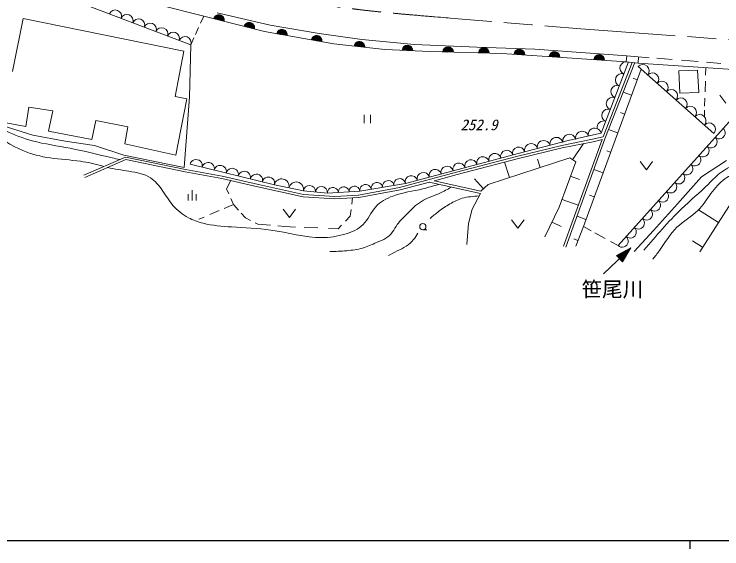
# Model space of a CAD drawing. Units: millimetres, scale not verified. Extents: x 40000 to 680000, y 20000 to 380000.
# Drawn here: x 85924 to 171886, y 204000 to 268895 of the extents above; entities that cross this region are included whole.
import ezdxf
from ezdxf.enums import TextEntityAlignment as Align

# ---------------------------------------------------------------- set-up
doc = ezdxf.new("R2010")
doc.units = ezdxf.units.MM
doc.header["$LTSCALE"] = 1000
doc.linetypes.add('CHAIN', pattern=[18.5, 12, -1.5, 3.5, -1.5])
for name, color, linetype, lineweight in [('M-BGD', 7, 'Continuous', 13), ('M-BMK', 2, 'CHAIN', 13), ('M-STR-HTXT', 7, 'Continuous', 13), ('M-TTL-BAND', 7, 'Continuous', 25)]:
    doc.layers.add(name, color=color, linetype=linetype, lineweight=lineweight)
doc.styles.add('ＭＳ ゴシック', font='')
doc.styles.get('ＭＳ ゴシック').set_extended_font_data('MS Gothic')

msp = doc.modelspace()

# ---------------------------------------------------------------- linework, layer by layer
at = {"layer": 'M-BGD'}
for p, q in [((87649, 272685), (107372, 265158)), ((108955, 268652), (103805, 269948)), ((85739, 261921), (87021, 268365)), ((87021, 268365), (106550, 264387)), ((108562, 267784), (108955, 268652)), ((116327, 266777), (108955, 268652)), ((110577, 269040), (117039, 267569)), ((117039, 267569), (122967, 266544)), ((107941, 266415), (108334, 267282)), ((124773, 265288), (116327, 266777)), ((122967, 266544), (128137, 265831)), ((107372, 265158), (107756, 266006)), ((128137, 265831), (134555, 265207)), ((107372, 265158), (107208, 258824)), ((130953, 264608), (124773, 265288)), ((134555, 265207), (142132, 264895)), ((142132, 264895), (149174, 264628)), ((106550, 264387), (105466, 258896)), ((136454, 264350), (130953, 264608)), ((145159, 264123), (136454, 264350)), ((153701, 263573), (145159, 264123)), ((149174, 264628), (160361, 263825)), ((160282, 263119), (153701, 263573)), ((157232, 254452), (160557, 263090)), ((157456, 254005), (160991, 263044)), ((160361, 263825), (160282, 263119)), ((161716, 262967), (160282, 263119)), ((160361, 263825), (163063, 263612)), ((161768, 263714), (161716, 262967)), ((163970, 263540), (165844, 263392)), ((166984, 263302), (169006, 263142)), ((170027, 263061), (171775, 262923)), ((155068, 243124), (162067, 262237)), ((157678, 253749), (161300, 263011)), ((161716, 262967), (175573, 262019)), ((161730, 262534), (170918, 254414)), ((169910, 261506), (169937, 262405)), ((166680, 262029), (168911, 262085)), ((166792, 259295), (166680, 262029)), ((168911, 262085), (169079, 259407)), ((161099, 261118), (161591, 260937)), ((169850, 259477), (169888, 260765)), ((105466, 258896), (106912, 258601)), ((107208, 258824), (106580, 250278)), ((159903, 259440), (160908, 259071)), ((169079, 259407), (166792, 259295)), ((171636, 259082), (172386, 258082)), ((106912, 258601), (105564, 251795)), ((169798, 257747), (169826, 258687)), ((87712, 257614), (87350, 255247)), ((90605, 257154), (87712, 257614)), ((90112, 254688), (90605, 257154)), ((159290, 240804), (174006, 257235)), ((169760, 256455), (169783, 257228)), ((128453, 255681), (128453, 256681)), ((129203, 256681), (129203, 255681)), ((159581, 256945), (160065, 256768)), ((87350, 255247), (84490, 255773)), ((84722, 255312), (88211, 254219)), ((95832, 255970), (95372, 253702)), ((99745, 255214), (95832, 255970)), ((95372, 253702), (90112, 254688)), ((99350, 253143), (99745, 255214)), ((153381, 253613), (157232, 254452)), ((158123, 254886), (159227, 254482)), ((88211, 254219), (92126, 253491)), ((147929, 252203), (153381, 253613)), ((152433, 252952), (156187, 253708)), ((157330, 253668), (152663, 240735)), ((157678, 253749), (152945, 240633)), ((156187, 253708), (157456, 254005)), ((156250, 253415), (157330, 253668)), ((92126, 253491), (95676, 252945)), ((95676, 252945), (99257, 251761)), ((105564, 251795), (99350, 253143)), ((146951, 251629), (152433, 252952)), ((152498, 252659), (156250, 253415)), ((155087, 253181), (153752, 251226)), ((133442, 248352), (147929, 252203)), ((147024, 251338), (152498, 252659)), ((157912, 252316), (158373, 252148)), ((94390, 249347), (99449, 251548)), ((94510, 249072), (99481, 251235)), ((99257, 251761), (106580, 250278)), ((99449, 251548), (106740, 250035)), ((99481, 251235), (106684, 249741)), ((139660, 249711), (146951, 251629)), ((139737, 249422), (147024, 251338)), ((143504, 248236), (153409, 251460)), ((149507, 251292), (149832, 250296)), ((153409, 251460), (154139, 250961)), ((161964, 251011), (162714, 250011)), ((162714, 250011), (163464, 251011)), ((172432, 251131), (169399, 249157)), ((107289, 250678), (117544, 248200)), ((145505, 250938), (146109, 249084)), ((154139, 250961), (152144, 245457)), ((106684, 249741), (111136, 248958)), ((106740, 250035), (111196, 249252)), ((132746, 247848), (139660, 249711)), ((136983, 248679), (139737, 249422)), ((156346, 250058), (157458, 249650)), ((111136, 248958), (115532, 247934)), ((111196, 249252), (115598, 248226)), ((112249, 248699), (111713, 247695)), ((132813, 247555), (136393, 248520)), ((136316, 248500), (142550, 247122)), ((136942, 248668), (142615, 247415)), ((141826, 248917), (142937, 247713)), ((154609, 248830), (153511, 249227)), ((169399, 249157), (166510, 245871)), ((111713, 247695), (111987, 247070)), ((115532, 247934), (121038, 246713)), ((115598, 248226), (121080, 247011)), ((117544, 248200), (121052, 247437)), ((127750, 246930), (132746, 247848)), ((127914, 247399), (133442, 248352)), ((142615, 247415), (143504, 248236)), ((107050, 247034), (107050, 246284)), ((107550, 247534), (107550, 246284)), ((108050, 246284), (108050, 247034)), ((121038, 246713), (124887, 246467)), ((121052, 247437), (123987, 247170)), ((121080, 247011), (124888, 246768)), ((123987, 247170), (127914, 247399)), ((124888, 246768), (127750, 246930)), ((127786, 246631), (132813, 247555)), ((142550, 247122), (141576, 245235)), ((155825, 246929), (156386, 246724)), ((112228, 246523), (112550, 245790)), ((124887, 246467), (127786, 246631)), ((126938, 245850), (127030, 246589)), ((154452, 245694), (152488, 246406)), ((166510, 245871), (163564, 242642)), ((169205, 240060), (173367, 246544)), ((110825, 245052), (109706, 244574)), ((112550, 245790), (111435, 245313)), ((112550, 245790), (113183, 245095)), ((118606, 245208), (119356, 244208)), ((119356, 244208), (120106, 245208)), ((126754, 244375), (126854, 245175)), ((141576, 245235), (141094, 243504)), ((152144, 245457), (150398, 241876)), ((169059, 245143), (171473, 243593)), ((109005, 244274), (108364, 244000)), ((113490, 244758), (114022, 244173)), ((114022, 244173), (114646, 243861)), ((126160, 243758), (126754, 244375)), ((154298, 244381), (155383, 243983)), ((115212, 243579), (115524, 243423)), ((115524, 243423), (117056, 243275)), ((125282, 242845), (125691, 243271)), ((141094, 243504), (140898, 240953)), ((146355, 243940), (147105, 242940)), ((147105, 242940), (147855, 243940)), ((152351, 243142), (151272, 243668)), ((117960, 243188), (118815, 243105)), ((118815, 243105), (120085, 243054)), ((121158, 243011), (122828, 242944)), ((124102, 242893), (125282, 242845)), ((135565, 242732), (136065, 242732)), ((155068, 243124), (154135, 240720)), ((156017, 242603), (155068, 243124)), ((163564, 242642), (161241, 240093)), ((153890, 241618), (154406, 241418)), ((157710, 241672), (156465, 242356)), ((159290, 240804), (158351, 241320)), ((168341, 241385), (169555, 240605)), ((157503, 237374), (160845, 240546)), ((160845, 240546), (159087, 239592)), ((159571, 239855), (160088, 239310)), ((159617, 239879), (160115, 239355)), ((159662, 239904), (160142, 239399)), ((159708, 239929), (160169, 239443)), ((159753, 239953), (160196, 239487)), ((159799, 239978), (160223, 239531)), ((160845, 240546), (159800, 238841)), ((159844, 240003), (160250, 239575)), ((159890, 240027), (160277, 239619)), ((159935, 240052), (160304, 239663)), ((159981, 240077), (160331, 239708)), ((160026, 240102), (160358, 239752)), ((160072, 240126), (160385, 239796)), ((160117, 240151), (160412, 239840)), ((160163, 240176), (160439, 239884)), ((160208, 240200), (160466, 239928)), ((160254, 240225), (160493, 239972)), ((160299, 240250), (160520, 240017)), ((160345, 240275), (160547, 240061)), ((160390, 240299), (160574, 240105)), ((160435, 240324), (160602, 240149)), ((160481, 240349), (160629, 240193)), ((160526, 240373), (160656, 240237)), ((160572, 240398), (160683, 240281)), ((160617, 240423), (160710, 240326)), ((160663, 240447), (160737, 240370)), ((160708, 240472), (160764, 240414)), ((160754, 240497), (160791, 240458)), ((160799, 240522), (160818, 240502)), ((159087, 239592), (159800, 238841)), ((159116, 239608), (159817, 238869)), ((159162, 239632), (159844, 238913)), ((159207, 239657), (159871, 238957)), ((159253, 239682), (159898, 239001)), ((159298, 239706), (159925, 239046)), ((159344, 239731), (159952, 239090)), ((159389, 239756), (159980, 239134)), ((159435, 239780), (160007, 239178)), ((159480, 239805), (160034, 239222)), ((159526, 239830), (160061, 239266))]:
    msp.add_line(p, q, dxfattribs=at)
msp.add_circle((135565, 243107), 375, dxfattribs=at)
for centre, radius, start, end in [((98215, 268652), 754, 339.11092, 159.11092), ((99623, 268115), 754, 339.11092, 159.11092), ((101032, 267577), 754, 339.11092, 159.11092), ((110798, 268183), 650, 345.72371, 165.72371), ((110798, 268183), 600, 345.72371, 165.72371), ((110798, 268183), 550, 345.72371, 165.72371), ((110798, 268183), 500, 345.72371, 165.72371), ((110798, 268183), 450, 345.72371, 165.72371), ((110798, 268183), 400, 345.72371, 165.72371), ((110798, 268183), 350, 345.72371, 165.72371), ((110798, 268183), 300, 345.72371, 165.72371), ((110798, 268183), 250, 345.72371, 165.72371), ((110798, 268183), 200, 345.72371, 165.72371), ((110798, 268183), 150, 345.72371, 165.72371), ((110798, 268183), 100, 345.72371, 165.72371), ((110798, 268183), 50, 345.72371, 165.72371), ((102441, 267040), 754, 339.11092, 159.11092), ((114484, 267245), 650, 345.72371, 165.72371), ((114484, 267245), 600, 345.72371, 165.72371), ((114484, 267245), 550, 345.72371, 165.72371), ((114484, 267245), 500, 345.72371, 165.72371), ((114484, 267245), 450, 345.72371, 165.72371), ((114484, 267245), 400, 345.72371, 165.72371), ((114484, 267245), 350, 345.72371, 165.72371), ((114484, 267245), 300, 345.72371, 165.72371), ((114484, 267245), 250, 345.72371, 165.72371), ((114484, 267245), 200, 345.72371, 165.72371), ((114484, 267245), 150, 345.72371, 165.72371), ((114484, 267245), 100, 345.72371, 165.72371), ((103850, 266502), 754, 339.11092, 159.11092), ((105259, 265964), 754, 339.11092, 159.11092), ((114484, 267245), 50, 345.72371, 165.72371), ((118439, 266404), 650, 350.00454, 170.00454), ((118439, 266404), 600, 350.00454, 170.00454), ((118439, 266404), 550, 350.00454, 170.00454), ((118439, 266404), 500, 350.00454, 170.00454), ((118439, 266404), 450, 350.00454, 170.00454), ((118439, 266404), 400, 350.00454, 170.00454), ((118439, 266404), 350, 350.00454, 170.00454), ((118439, 266404), 300, 350.00454, 170.00454), ((118439, 266404), 250, 350.00454, 170.00454), ((118439, 266404), 200, 350.00454, 170.00454), ((118439, 266404), 150, 350.00454, 170.00454), ((118439, 266404), 100, 350.00454, 170.00454), ((106667, 265427), 754, 339.11092, 159.11092), ((118439, 266404), 50, 350.00454, 170.00454), ((122661, 265660), 650, 350.00454, 170.00454), ((122661, 265660), 600, 350.00454, 170.00454), ((122661, 265660), 550, 350.00454, 170.00454), ((122661, 265660), 500, 350.00454, 170.00454), ((122661, 265660), 450, 350.00454, 170.00454), ((122661, 265660), 400, 350.00454, 170.00454), ((122661, 265660), 350, 350.00454, 170.00454), ((122661, 265660), 300, 350.00454, 170.00454), ((122661, 265660), 250, 350.00454, 170.00454), ((122661, 265660), 200, 350.00454, 170.00454), ((122661, 265660), 150, 350.00454, 170.00454), ((122661, 265660), 100, 350.00454, 170.00454), ((122661, 265660), 50, 350.00454, 170.00454), ((127863, 264948), 650, 353.72567, 173.72567), ((127863, 264948), 600, 353.72567, 173.72567), ((127863, 264948), 550, 353.72567, 173.72567), ((127863, 264948), 500, 353.72567, 173.72567), ((127863, 264948), 450, 353.72567, 173.72567), ((127863, 264948), 400, 353.72567, 173.72567), ((127863, 264948), 350, 353.72567, 173.72567), ((127863, 264948), 300, 353.72567, 173.72567), ((127863, 264948), 250, 353.72567, 173.72567), ((127863, 264948), 200, 353.72567, 173.72567), ((127863, 264948), 150, 353.72567, 173.72567), ((127863, 264948), 100, 353.72567, 173.72567), ((127863, 264948), 50, 353.72567, 173.72567), ((133704, 264479), 650, 357.30572, 177.30572), ((133704, 264479), 600, 357.30572, 177.30572), ((133704, 264479), 550, 357.30572, 177.30572), ((133704, 264479), 500, 357.30572, 177.30572), ((133704, 264479), 450, 357.30572, 177.30572), ((133704, 264479), 400, 357.30572, 177.30572), ((133704, 264479), 350, 357.30572, 177.30572), ((133704, 264479), 300, 357.30572, 177.30572), ((138630, 264293), 650, 358.50937, 178.50937), ((138630, 264293), 600, 358.50937, 178.50937), ((138630, 264293), 550, 358.50937, 178.50937), ((138630, 264293), 500, 358.50937, 178.50937), ((142983, 264180), 650, 358.50937, 178.50937), ((142983, 264180), 600, 358.50937, 178.50937), ((133704, 264479), 250, 357.30572, 177.30572), ((133704, 264479), 200, 357.30572, 177.30572), ((133704, 264479), 150, 357.30572, 177.30572), ((133704, 264479), 100, 357.30572, 177.30572), ((133704, 264479), 50, 357.30572, 177.30572), ((138630, 264293), 450, 358.50937, 178.50937), ((138630, 264293), 400, 358.50937, 178.50937), ((138630, 264293), 350, 358.50937, 178.50937), ((138630, 264293), 300, 358.50937, 178.50937), ((138630, 264293), 250, 358.50937, 178.50937), ((138630, 264293), 200, 358.50937, 178.50937), ((138630, 264293), 150, 358.50937, 178.50937), ((138630, 264293), 100, 358.50937, 178.50937), ((138630, 264293), 50, 358.50937, 178.50937), ((142983, 264180), 550, 358.50937, 178.50937), ((142983, 264180), 500, 358.50937, 178.50937), ((142983, 264180), 450, 358.50937, 178.50937), ((142983, 264180), 400, 358.50937, 178.50937), ((142983, 264180), 350, 358.50937, 178.50937), ((142983, 264180), 300, 358.50937, 178.50937), ((142983, 264180), 250, 358.50937, 178.50937), ((142983, 264180), 200, 358.50937, 178.50937), ((142983, 264180), 150, 358.50937, 178.50937), ((142983, 264180), 100, 358.50937, 178.50937), ((142983, 264180), 50, 358.50937, 178.50937), ((147294, 263986), 650, 356.31559, 176.31559), ((147294, 263986), 600, 356.31559, 176.31559), ((147294, 263986), 550, 356.31559, 176.31559), ((147294, 263986), 500, 356.31559, 176.31559), ((147294, 263986), 450, 356.31559, 176.31559), ((147294, 263986), 400, 356.31559, 176.31559), ((147294, 263986), 350, 356.31559, 176.31559), ((147294, 263986), 300, 356.31559, 176.31559), ((147294, 263986), 250, 356.31559, 176.31559), ((147294, 263986), 200, 356.31559, 176.31559), ((147294, 263986), 150, 356.31559, 176.31559), ((147294, 263986), 100, 356.31559, 176.31559), ((147294, 263986), 50, 356.31559, 176.31559), ((151566, 263711), 650, 356.31559, 176.31559), ((151566, 263711), 600, 356.31559, 176.31559), ((151566, 263711), 550, 356.31559, 176.31559), ((151566, 263711), 500, 356.31559, 176.31559), ((151566, 263711), 450, 356.31559, 176.31559), ((151566, 263711), 400, 356.31559, 176.31559), ((151566, 263711), 350, 356.31559, 176.31559), ((151566, 263711), 300, 356.31559, 176.31559), ((151566, 263711), 250, 356.31559, 176.31559), ((151566, 263711), 200, 356.31559, 176.31559), ((156992, 263346), 650, 356.0573, 176.0573), ((156992, 263346), 600, 356.0573, 176.0573), ((151566, 263711), 150, 356.31559, 176.31559), ((151566, 263711), 100, 356.31559, 176.31559), ((151566, 263711), 50, 356.31559, 176.31559), ((156992, 263346), 550, 356.0573, 176.0573), ((156992, 263346), 500, 356.0573, 176.0573), ((156992, 263346), 450, 356.0573, 176.0573), ((156992, 263346), 400, 356.0573, 176.0573), ((156992, 263346), 350, 356.0573, 176.0573), ((156992, 263346), 300, 356.0573, 176.0573), ((156992, 263346), 250, 356.0573, 176.0573), ((156992, 263346), 200, 356.0573, 176.0573), ((156992, 263346), 150, 356.0573, 176.0573), ((156992, 263346), 100, 356.0573, 176.0573), ((156992, 263346), 50, 356.0573, 176.0573), ((160272, 262350), 769, 68.9455, 248.9455), ((162305, 262027), 766, 318.52919, 138.52919), ((159719, 260914), 769, 68.9455, 248.9455), ((163453, 261012), 766, 318.52919, 138.52919), ((164602, 259997), 766, 318.52919, 138.52919), ((159167, 259478), 769, 68.9455, 248.9455), ((165750, 258982), 766, 318.52919, 138.52919), ((158614, 258042), 769, 68.9455, 248.9455), ((166899, 257967), 766, 318.52919, 138.52919), ((158061, 256606), 769, 68.9455, 248.9455), ((168047, 256952), 766, 318.52919, 138.52919), ((169196, 255937), 766, 318.52919, 138.52919), ((157508, 255170), 769, 68.9455, 192.51319), ((170344, 254921), 766, 318.52919, 138.52919), ((154906, 253890), 798, 13.59339, 193.59339), ((156457, 254265), 798, 13.59339, 193.59339), ((171554, 254497), 735, 228.15264, 48.15264), ((151805, 253140), 798, 13.59339, 193.59339), ((153356, 253515), 798, 13.59339, 193.59339), ((170573, 253401), 735, 228.15264, 48.15264), ((147205, 252010), 750, 14.88448, 194.88448), ((148705, 252390), 798, 13.59339, 193.59339), ((150255, 252765), 798, 13.59339, 193.59339), ((169592, 252306), 735, 228.15264, 48.15264), ((144308, 251240), 750, 14.88448, 194.88448), ((145756, 251625), 750, 14.88448, 194.88448), ((108021, 250501), 754, 346.41569, 166.41569), ((141410, 250470), 750, 14.88448, 194.88448), ((142859, 250855), 750, 14.88448, 194.88448), ((168611, 251210), 735, 228.15264, 48.15264), ((109486, 250147), 754, 346.41569, 166.41569), ((110952, 249793), 754, 346.41569, 166.41569), ((112417, 249439), 754, 346.41569, 166.41569), ((138513, 249700), 750, 14.88448, 194.88448), ((139961, 250085), 750, 14.88448, 194.88448), ((167630, 250115), 735, 228.15264, 48.15264), ((113882, 249085), 754, 346.41569, 166.41569), ((115347, 248731), 754, 346.41569, 166.41569), ((134167, 248545), 750, 14.88448, 194.88448), ((135615, 248930), 750, 14.88448, 194.88448), ((137064, 249315), 750, 14.88448, 194.88448), ((166648, 249019), 735, 228.15264, 48.15264), ((116812, 248377), 754, 346.41569, 166.41569), ((118421, 248009), 897, 347.73523, 167.73523), ((120175, 247628), 897, 347.73523, 167.73523), ((129987, 247756), 701, 9.78241, 189.78241), ((131369, 247995), 701, 9.78241, 189.78241), ((132751, 248233), 701, 9.78241, 189.78241), ((165667, 247924), 735, 228.15264, 48.15264), ((121786, 247370), 737, 354.80557, 174.80557), ((123253, 247237), 737, 354.80557, 174.80557), ((124642, 247208), 656, 3.33385, 183.33385), ((125951, 247285), 656, 3.33385, 183.33385), ((127260, 247361), 656, 3.33385, 183.33385), ((128605, 247518), 701, 9.78241, 189.78241), ((164686, 246828), 735, 228.15264, 48.15264), ((163705, 245733), 735, 228.15264, 48.15264), ((162724, 244638), 735, 228.15264, 48.15264), ((161743, 243542), 735, 228.15264, 48.15264), ((160762, 242447), 735, 228.15264, 48.15264), ((159781, 241351), 735, 228.15264, 48.15264)]:
    msp.add_arc(centre, radius, start, end, dxfattribs=at)
for points, knots in [([(67598, 265789), (68734, 265285), (69870, 264781), (70989, 264243), (72017, 263749), (73031, 263225), (74017, 262649), (75007, 262070), (75968, 261437), (76862, 260723), (77890, 259900), (78829, 258969), (79826, 258105), (80598, 257437), (81406, 256809), (82255, 256244), (83110, 255676), (84007, 255172), (84936, 254730), (85963, 254243), (87028, 253832), (88121, 253532), (89628, 253118), (91188, 252912), (92726, 252617), (94443, 252288), (96134, 251847), (97835, 251450), (98138, 251380), (98441, 251310), (98744, 251241)], [0, 0, 0, 0, 1, 1, 1, 2, 2, 2, 3, 3, 3, 4, 4, 4, 5, 5, 5, 6, 6, 6, 7, 7, 7, 8, 8, 8, 9, 9, 9, 10, 10, 10, 10]), ([(67116, 264921), (68363, 264551), (69610, 264180), (70775, 263624), (71470, 263293), (72136, 262896), (72793, 262489), (73519, 262040), (74234, 261581), (74938, 261101), (75966, 260400), (76969, 259657), (77903, 258830), (78963, 257892), (79935, 256845), (81056, 255992), (81651, 255540), (82287, 255142), (82917, 254730), (84241, 253866), (85539, 252942), (86986, 252334), (88035, 251892), (89163, 251617), (90297, 251450), (91526, 251270), (92763, 251218), (93987, 251040), (94860, 250914), (95727, 250723), (96573, 250473), (96653, 250449), (96733, 250425), (96813, 250401)], [0, 0, 0, 0, 1, 1, 1, 2, 2, 2, 3, 3, 3, 4, 4, 4, 5, 5, 5, 6, 6, 6, 7, 7, 7, 8, 8, 8, 9, 9, 9, 10, 10, 10, 11, 11, 11, 11]), ([(162426, 240235), (163894, 241968), (165362, 243700), (166992, 245261), (168057, 246280), (169190, 247225), (170248, 248270), (170775, 248789), (171282, 249332), (171877, 249756), (172753, 250381), (173817, 250745), (174708, 251349), (175595, 251950), (176310, 252789), (177115, 253508), (177695, 254026), (178322, 254482), (178814, 255101), (179202, 255589), (179506, 256178), (179982, 256517), (180499, 256884), (181219, 256955), (181893, 257083), (182606, 257218), (183269, 257415), (183931, 257612)], [0, 0, 0, 0, 1, 1, 1, 2, 2, 2, 3, 3, 3, 4, 4, 4, 5, 5, 5, 6, 6, 6, 7, 7, 7, 8, 8, 8, 9, 9, 9, 9]), ([(184862, 256097), (184188, 255820), (183514, 255543), (182814, 255313), (181923, 255020), (180990, 254803), (180194, 254357), (178674, 253507), (177655, 251823), (176185, 250854), (175558, 250440), (174848, 250156), (174142, 249862), (173487, 249590), (172834, 249309), (172266, 248907), (171605, 248438), (171059, 247804), (170567, 247137), (170046, 246431), (169583, 245688), (168974, 245084), (168207, 244323), (167207, 243782), (166426, 243031), (165581, 242219), (164994, 241160), (164302, 240199), (164041, 239836), (163764, 239487), (163488, 239138)], [0, 0, 0, 0, 1, 1, 1, 2, 2, 2, 3, 3, 3, 4, 4, 4, 5, 5, 5, 6, 6, 6, 7, 7, 7, 8, 8, 8, 9, 9, 9, 10, 10, 10, 10]), ([(97272, 250273), (98129, 250121), (98986, 249968), (99872, 249820), (100794, 249665), (101747, 249516), (102499, 249028), (103065, 248660), (103517, 248101), (103916, 247527), (104351, 246902), (104724, 246259), (105209, 245692), (105727, 245086), (106374, 244569), (107085, 244192), (107651, 243891), (108259, 243680), (108877, 243525), (110007, 243240), (111174, 243138), (112338, 243066), (113928, 242967), (115513, 242922), (117090, 242691), (119167, 242386), (121230, 241757), (123302, 241774), (124234, 241781), (125168, 241919), (126095, 242190), (126916, 242430), (127730, 242775), (128305, 243358), (128917, 243979), (129256, 244870), (129848, 245526), (130393, 246130), (131152, 246534), (131932, 246818), (133118, 247251), (134351, 247407), (135559, 247694), (136197, 247845), (136829, 248033), (137460, 248220)], [0, 0, 0, 0, 1, 1, 1, 2, 2, 2, 3, 3, 3, 4, 4, 4, 5, 5, 5, 6, 6, 6, 7, 7, 7, 8, 8, 8, 9, 9, 9, 10, 10, 10, 11, 11, 11, 12, 12, 12, 13, 13, 13, 14, 14, 14, 15, 15, 15, 15]), ([(139025, 247901), (138561, 247640), (138097, 247380), (137614, 247160), (136968, 246867), (136287, 246648), (135659, 246316), (135308, 246131), (134974, 245912), (134671, 245658), (134325, 245368), (134021, 245034), (133703, 244711), (133272, 244272), (132816, 243852), (132468, 243352), (132268, 243065), (132103, 242751), (131892, 242467), (131670, 242170), (131398, 241906), (131089, 241705), (130734, 241476), (130332, 241330), (129936, 241170), (129373, 240942), (128824, 240684), (128248, 240512), (127624, 240325), (126968, 240237), (126314, 240182), (125626, 240124), (124941, 240102), (124255, 240079)], [0, 0, 0, 0, 1, 1, 1, 2, 2, 2, 3, 3, 3, 4, 4, 4, 5, 5, 5, 6, 6, 6, 7, 7, 7, 8, 8, 8, 9, 9, 9, 10, 10, 10, 11, 11, 11, 11]), ([(142402, 246835), (141706, 246786), (141010, 246737), (140352, 246543), (139827, 246388), (139327, 246141), (138849, 245863), (138368, 245584), (137909, 245274), (137470, 244937), (137126, 244673), (136794, 244394), (136461, 244114)], [0, 0, 0, 0, 1, 1, 1, 2, 2, 2, 3, 3, 3, 4, 4, 4, 4]), ([(134938, 242302), (134784, 242041), (134630, 241780), (134444, 241541), (134193, 241218), (133883, 240937), (133538, 240717), (133194, 240498), (132814, 240342), (132448, 240162), (132089, 239985), (131743, 239785), (131398, 239585)], [0, 0, 0, 0, 1, 1, 1, 2, 2, 2, 3, 3, 3, 4, 4, 4, 4])]:
    msp.add_open_spline(points, degree=3, knots=knots, dxfattribs=at)
at = {"layer": 'M-BMK'}
msp.add_line((154249, 267146), (174294, 265689), dxfattribs=at)
msp.add_open_spline([(78831, 283900), (80457, 283077), (82084, 282254), (83738, 281491), (86000, 280449), (88314, 279518), (90647, 278643), (92865, 277812), (95101, 277032), (97345, 276270), (99720, 275464), (102103, 274679), (104517, 274002), (106955, 273319), (109425, 272747), (111901, 272209), (114354, 271676), (116813, 271176), (119284, 270733), (122066, 270233), (124863, 269805), (127669, 269467), (131228, 269038), (134802, 268755), (138375, 268465), (143668, 268035), (148959, 267591), (154249, 267146)], degree=3, knots=[0, 0, 0, 0, 1, 1, 1, 2, 2, 2, 3, 3, 3, 4, 4, 4, 5, 5, 5, 6, 6, 6, 7, 7, 7, 8, 8, 8, 9, 9, 9, 9], dxfattribs=at)
at = {"layer": 'M-TTL-BAND'}
for p, q in [((40000, 205000), (579000, 205000)), ((168000, 205000), (168000, 204000))]:
    msp.add_line(p, q, dxfattribs=at)

# ---------------------------------------------------------------- texts
at = {"layer": 'M-BGD', "style": 'ＭＳ ゴシック', "oblique": 15}
msp.add_text('252.9', height=1320, dxfattribs=at).set_placement((140149, 254408), align=Align.BOTTOM_LEFT)
at = {"layer": 'M-STR-HTXT', "style": 'ＭＳ ゴシック'}
msp.add_text('笹尾川', height=1833, dxfattribs=at).set_placement((154838, 234039), align=Align.BOTTOM_LEFT)

doc.saveas('drawing.dxf')
